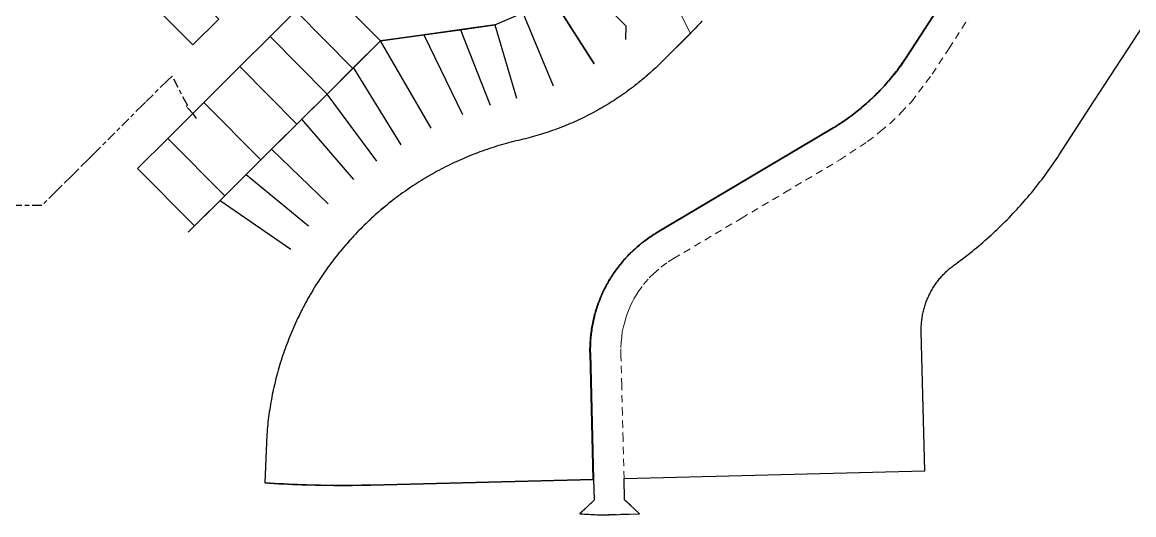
# Model space of a CAD drawing. Header units: metres. Extents: x 293673 to 295365, y 6233764 to 6235163.
# Drawn here: x 294032.5 to 294490.8, y 6233763.8 to 6233966.7 of the extents above; entities that cross this region are included whole.
import ezdxf

# ---------------------------------------------------------------- set-up
doc = ezdxf.new("R2010")
doc.units = ezdxf.units.M
doc.linetypes.add('Cable Exist UG', pattern=[8.2, 4, -1.2, 1.8, -1.2])
doc.linetypes.add('Dash', pattern=[5, 3, -2])
for name, color, linetype in [('_USER new lots', 250, 'Continuous'), ('Mains_HV_EXT', 7, 'Continuous'), ('Notes', 7, 'Continuous')]:
    doc.layers.add(name, color=color, linetype=linetype)
for name, color, linetype, lineweight in [('Cadastre Developer_SP_EXT', 9, 'Continuous', 5), ('Cadastre Land Parcels_SP_EXT', 9, 'Continuous', 5), ('Cadastre Roads_SP_EXT', 9, 'Continuous', 5)]:
    doc.layers.add(name, color=color, linetype=linetype, lineweight=lineweight)

# ---------------------------------------------------------------- blocks, each defined once
blk = doc.blocks.new('A$C12BB781C')
at = {"layer": '_USER new lots'}
for p, q in [((294180.15, 6233959.02), (294156.64, 6233982.66)), ((294263.68, 6233982.95), (294281.31, 6233965.23)), ((294251.54, 6233975.94), (294268.3, 6233949.54)), ((294268.3, 6233949.55), (294251.55, 6233975.95)), ((294227.28, 6233965.65), (294238.87, 6233970.57)), ((294238.87, 6233970.57), (294251.42, 6233940.51)), ((294218.41, 6233964.4), (294197.27, 6233961.43)), ((294198.11, 6233961.55), (294213.21, 6233963.67)), ((294213.21, 6233963.67), (294227.28, 6233965.65)), ((294213.21, 6233963.67), (294225.42, 6233932.63)), ((294227.28, 6233965.65), (294218.41, 6233964.4)), ((294227.28, 6233965.65), (294236.31, 6233935.45)), ((294281.31, 6233965.23), (294281.23, 6233959.63)), ((294169.1, 6233948.04), (294180.15, 6233959.02)), ((294180.15, 6233959.02), (294198.11, 6233961.55)), ((294197.27, 6233961.43), (294180.15, 6233959.02)), ((294201.03, 6233923.07), (294180.15, 6233959.02)), ((294198.11, 6233961.55), (294213.95, 6233928.73)), ((294158.17, 6233937.16), (294169.1, 6233948.04)), ((294188.68, 6233916.23), (294169.1, 6233948.04)), ((294147.75, 6233926.8), (294158.17, 6233937.16)), ((294178.63, 6233909.47), (294158.17, 6233937.16)), ((294135.26, 6233914.37), (294147.75, 6233926.8)), ((294169.14, 6233901.94), (294147.75, 6233926.8)), ((294124.8, 6233903.97), (294135.26, 6233914.37)), ((294135.26, 6233914.37), (294158.6, 6233891.96)), ((294114.1, 6233893.33), (294124.8, 6233903.97)), ((294124.8, 6233903.97), (294150.56, 6233882.9)), ((294100.91, 6233880.21), (294114.1, 6233893.33)), ((294114.1, 6233893.33), (294143.28, 6233873.24))]:
    blk.add_line(p, q, dxfattribs=at)
at = {"layer": '_USER new lots', "linetype": 'Continuous'}
for points in [[(294312.73, 6233967.14), (294312.05, 6233966.39), (294311.37, 6233965.65), (294310.68, 6233964.92), (294309.99, 6233964.19), (294309.29, 6233963.46), (294308.58, 6233962.75), (294307.87, 6233962.03), (294296.21, 6233950.43), (294295.51, 6233949.75), (294294.81, 6233949.07), (294294.11, 6233948.4), (294293.4, 6233947.73), (294292.68, 6233947.06), (294291.96, 6233946.41), (294291.23, 6233945.76), (294290.5, 6233945.11), (294289.77, 6233944.47), (294289.02, 6233943.84), (294288.28, 6233943.21), (294287.52, 6233942.59), (294286.77, 6233941.98), (294286, 6233941.37), (294285.24, 6233940.77), (294284.47, 6233940.17), (294283.69, 6233939.58), (294282.91, 6233939), (294282.12, 6233938.42), (294281.33, 6233937.85), (294280.54, 6233937.28), (294279.74, 6233936.72), (294278.93, 6233936.17), (294278.12, 6233935.63), (294277.31, 6233935.09), (294276.49, 6233934.55), (294275.67, 6233934.03), (294274.85, 6233933.51), (294274.02, 6233933), (294273.18, 6233932.49), (294272.35, 6233931.99), (294271.5, 6233931.5), (294270.66, 6233931.01), (294269.81, 6233930.54), (294268.96, 6233930.06), (294268.1, 6233929.6), (294267.24, 6233929.14), (294266.37, 6233928.69), (294265.5, 6233928.25), (294264.63, 6233927.81), (294263.76, 6233927.38), (294262.88, 6233926.96), (294261.99, 6233926.54), (294261.11, 6233926.13), (294260.22, 6233925.73), (294259.33, 6233925.34), (294258.43, 6233924.95), (294257.54, 6233924.57), (294256.63, 6233924.2), (294255.73, 6233923.83), (294254.82, 6233923.47), (294253.91, 6233923.12), (294253, 6233922.78), (294252.08, 6233922.44), (294251.17, 6233922.11), (294250.24, 6233921.79), (294249.32, 6233921.48), (294248.4, 6233921.17), (294247.47, 6233920.87), (294246.54, 6233920.58), (294245.6, 6233920.3), (294244.67, 6233920.02), (294243.73, 6233919.75), (294242.79, 6233919.49), (294241.85, 6233919.24), (294240.91, 6233918.99), (294239.96, 6233918.75), (294239.01, 6233918.52), (294238.06, 6233918.3), (294237.05, 6233918.07), (294236.05, 6233917.82), (294235.05, 6233917.58), (294234.04, 6233917.32), (294233.04, 6233917.06), (294232.04, 6233916.79), (294231.05, 6233916.51), (294230.06, 6233916.22), (294229.06, 6233915.93), (294228.07, 6233915.63), (294227.09, 6233915.32), (294226.1, 6233915), (294225.12, 6233914.68), (294224.14, 6233914.34), (294223.16, 6233914), (294222.19, 6233913.66), (294221.22, 6233913.3), (294220.25, 6233912.94), (294219.28, 6233912.57), (294218.32, 6233912.2), (294217.36, 6233911.81), (294216.4, 6233911.42), (294215.45, 6233911.02), (294214.5, 6233910.62), (294213.55, 6233910.2), (294212.6, 6233909.78), (294211.66, 6233909.36), (294210.72, 6233908.92), (294209.79, 6233908.48), (294208.86, 6233908.03), (294207.93, 6233907.57), (294207, 6233907.11), (294206.08, 6233906.64), (294205.17, 6233906.16), (294204.25, 6233905.68), (294203.34, 6233905.19), (294202.44, 6233904.69), (294201.53, 6233904.18), (294200.64, 6233903.67), (294199.74, 6233903.15), (294198.85, 6233902.63), (294197.96, 6233902.09), (294197.08, 6233901.55), (294196.2, 6233901.01), (294195.33, 6233900.45), (294194.46, 6233899.9), (294193.59, 6233899.33), (294192.73, 6233898.76), (294191.88, 6233898.18), (294191.02, 6233897.59), (294190.18, 6233897), (294189.33, 6233896.4), (294188.5, 6233895.79), (294187.66, 6233895.18), (294186.83, 6233894.56), (294186.01, 6233893.94), (294185.19, 6233893.31), (294184.37, 6233892.67), (294183.56, 6233892.03), (294182.76, 6233891.38), (294181.96, 6233890.72), (294181.16, 6233890.06), (294180.37, 6233889.39), (294179.59, 6233888.72), (294178.81, 6233888.04), (294178.04, 6233887.36), (294177.27, 6233886.66), (294176.5, 6233885.97), (294175.75, 6233885.26), (294174.99, 6233884.55), (294174.25, 6233883.84), (294173.5, 6233883.12), (294172.77, 6233882.39), (294172.04, 6233881.66), (294171.31, 6233880.92), (294170.59, 6233880.18), (294169.88, 6233879.43), (294169.17, 6233878.68), (294168.47, 6233877.92), (294167.77, 6233877.15), (294167.08, 6233876.38), (294166.4, 6233875.61), (294165.72, 6233874.83), (294165.05, 6233874.04), (294164.38, 6233873.25), (294163.72, 6233872.46), (294163.06, 6233871.66), (294162.42, 6233870.85), (294161.77, 6233870.04), (294161.14, 6233869.22), (294160.51, 6233868.4), (294159.89, 6233867.58), (294159.27, 6233866.75), (294158.66, 6233865.91), (294158.05, 6233865.07), (294157.46, 6233864.23), (294156.87, 6233863.38), (294156.28, 6233862.53), (294155.7, 6233861.67), (294155.13, 6233860.81), (294154.57, 6233859.94), (294154.01, 6233859.07), (294153.46, 6233858.19), (294152.91, 6233857.31), (294152.37, 6233856.43), (294151.84, 6233855.54), (294151.32, 6233854.65), (294150.8, 6233853.76), (294150.29, 6233852.86), (294149.79, 6233851.96), (294149.29, 6233851.05), (294148.8, 6233850.14), (294148.32, 6233849.22), (294147.84, 6233848.3), (294147.37, 6233847.38), (294146.91, 6233846.46), (294146.46, 6233845.53), (294146.01, 6233844.6), (294145.57, 6233843.66), (294145.13, 6233842.72), (294144.71, 6233841.78), (294144.29, 6233840.83), (294143.88, 6233839.89), (294143.47, 6233838.93), (294143.08, 6233837.98), (294142.69, 6233837.02), (294142.3, 6233836.06), (294141.93, 6233835.1), (294141.56, 6233834.13), (294141.2, 6233833.16), (294140.85, 6233832.19), (294140.5, 6233831.21), (294140.17, 6233830.23), (294139.84, 6233829.25), (294139.51, 6233828.27), (294139.2, 6233827.29), (294138.89, 6233826.3), (294138.59, 6233825.31), (294138.3, 6233824.32), (294138.01, 6233823.32), (294137.74, 6233822.33), (294137.47, 6233821.33), (294137.2, 6233820.33), (294136.95, 6233819.33), (294136.7, 6233818.32), (294136.46, 6233817.32), (294136.23, 6233816.31), (294136.01, 6233815.3), (294135.79, 6233814.29), (294135.59, 6233813.27), (294135.39, 6233812.26), (294135.19, 6233811.24), (294135.01, 6233810.22), (294134.83, 6233809.21), (294134.66, 6233808.19), (294134.5, 6233807.16), (294134.35, 6233806.14), (294134.2, 6233805.12), (294134.07, 6233804.09), (294133.94, 6233803.07), (294133.81, 6233802.04), (294133.7, 6233801.01), (294133.59, 6233799.98), (294133.5, 6233798.95), (294133.4, 6233797.92), (294133.32, 6233796.89), (294132.55, 6233776.93), (294134.45, 6233776.81), (294136.34, 6233776.7), (294138.24, 6233776.59), (294140.13, 6233776.49), (294142.03, 6233776.4), (294143.92, 6233776.31), (294145.82, 6233776.23), (294147.72, 6233776.17), (294149.61, 6233776.1), (294151.51, 6233776.05), (294153.41, 6233776), (294155.31, 6233775.96), (294157.2, 6233775.93), (294159.1, 6233775.91), (294161, 6233775.89), (294162.9, 6233775.88), (294164.8, 6233775.88), (294166.69, 6233775.88), (294168.59, 6233775.9), (294170.49, 6233775.92), (294172.39, 6233775.95), (294174.28, 6233775.99), (294176.18, 6233776.03), (294267.91, 6233778.35), (294266.61, 6233830.26), (294266.59, 6233830.93), (294266.59, 6233831.6), (294266.59, 6233832.27), (294266.6, 6233832.94), (294266.62, 6233833.6), (294266.65, 6233834.27), (294266.68, 6233834.94), (294266.73, 6233835.61), (294266.78, 6233836.27), (294266.84, 6233836.94), (294266.9, 6233837.6), (294266.98, 6233838.27), (294267.06, 6233838.93), (294267.15, 6233839.59), (294267.25, 6233840.26), (294267.36, 6233840.92), (294267.47, 6233841.57), (294267.59, 6233842.23), (294267.72, 6233842.89), (294267.86, 6233843.54), (294268, 6233844.19), (294268.16, 6233844.84), (294268.32, 6233845.49), (294268.49, 6233846.14), (294268.66, 6233846.79), (294268.85, 6233847.43), (294269.04, 6233848.07), (294269.24, 6233848.71), (294269.44, 6233849.34), (294269.66, 6233849.98), (294269.88, 6233850.61), (294270.11, 6233851.23), (294270.34, 6233851.86), (294270.59, 6233852.48), (294270.84, 6233853.1), (294271.1, 6233853.72), (294271.37, 6233854.33), (294271.64, 6233854.94), (294271.92, 6233855.55), (294272.21, 6233856.15), (294272.5, 6233856.75), (294272.8, 6233857.35), (294273.11, 6233857.94), (294273.43, 6233858.53), (294273.75, 6233859.11), (294274.08, 6233859.69), (294274.42, 6233860.27), (294274.77, 6233860.84), (294275.12, 6233861.41), (294275.47, 6233861.98), (294275.84, 6233862.54), (294276.21, 6233863.09), (294276.59, 6233863.65), (294276.97, 6233864.19), (294277.36, 6233864.74), (294277.76, 6233865.27), (294278.16, 6233865.81), (294278.57, 6233866.33), (294278.99, 6233866.86), (294279.41, 6233867.38), (294279.84, 6233867.89), (294280.27, 6233868.4), (294280.71, 6233868.9), (294281.16, 6233869.4), (294281.61, 6233869.89), (294282.07, 6233870.38), (294282.53, 6233870.86), (294283, 6233871.33), (294283.48, 6233871.8), (294283.96, 6233872.27), (294284.45, 6233872.73), (294284.94, 6233873.18), (294285.44, 6233873.63), (294285.94, 6233874.07), (294286.44, 6233874.5), (294286.96, 6233874.93), (294287.48, 6233875.35), (294288, 6233875.77), (294288.53, 6233876.18), (294289.06, 6233876.58), (294289.6, 6233876.98), (294290.14, 6233877.37), (294290.69, 6233877.76), (294291.24, 6233878.14), (294291.79, 6233878.51), (294292.35, 6233878.87), (294292.92, 6233879.23), (294293.48, 6233879.58), (294294.06, 6233879.93), (294366.03, 6233922.65), (294366.77, 6233923.09), (294367.5, 6233923.53), (294368.23, 6233923.99), (294368.95, 6233924.45), (294369.67, 6233924.92), (294370.38, 6233925.39), (294371.09, 6233925.87), (294371.8, 6233926.36), (294372.5, 6233926.85), (294373.2, 6233927.35), (294373.89, 6233927.85), (294374.58, 6233928.36), (294375.26, 6233928.88), (294375.94, 6233929.4), (294376.61, 6233929.93), (294377.28, 6233930.47), (294377.95, 6233931.01), (294378.61, 6233931.56), (294379.26, 6233932.11), (294379.91, 6233932.67), (294380.55, 6233933.24), (294381.19, 6233933.81), (294381.83, 6233934.39), (294382.46, 6233934.97), (294383.08, 6233935.56), (294383.7, 6233936.15), (294384.31, 6233936.75), (294384.92, 6233937.36), (294385.52, 6233937.97), (294386.12, 6233938.58), (294386.71, 6233939.2), (294387.29, 6233939.83), (294387.87, 6233940.46), (294388.44, 6233941.1), (294389.01, 6233941.74), (294389.57, 6233942.39), (294390.13, 6233943.04), (294390.68, 6233943.7), (294391.23, 6233944.36), (294391.76, 6233945.02), (294392.3, 6233945.7), (294392.82, 6233946.37), (294393.34, 6233947.05), (294393.86, 6233947.74), (294394.36, 6233948.43), (294394.87, 6233949.13), (294395.36, 6233949.83), (294395.85, 6233950.53), (294396.33, 6233951.24), (294396.81, 6233951.95), (294397.28, 6233952.67), (294440.15, 6234018.74)], [(294440.28, 6234018.85), (294397.41, 6233952.77), (294396.94, 6233952.06), (294396.46, 6233951.34), (294395.98, 6233950.64), (294395.49, 6233949.93), (294395, 6233949.23), (294394.49, 6233948.54), (294393.99, 6233947.85), (294393.47, 6233947.16), (294392.95, 6233946.48), (294392.43, 6233945.8), (294391.89, 6233945.13), (294391.36, 6233944.47), (294390.81, 6233943.8), (294390.26, 6233943.15), (294389.7, 6233942.49), (294389.14, 6233941.85), (294388.57, 6233941.21), (294388, 6233940.57), (294387.42, 6233939.94), (294386.84, 6233939.31), (294386.25, 6233938.69), (294385.65, 6233938.07), (294385.05, 6233937.46), (294384.44, 6233936.86), (294383.83, 6233936.26), (294383.21, 6233935.67), (294382.59, 6233935.08), (294381.96, 6233934.49), (294381.32, 6233933.92), (294380.68, 6233933.35), (294380.04, 6233932.78), (294379.39, 6233932.22), (294378.74, 6233931.67), (294378.08, 6233931.12), (294377.41, 6233930.58), (294376.74, 6233930.04), (294376.07, 6233929.51), (294375.39, 6233928.99), (294374.71, 6233928.47), (294374.02, 6233927.96), (294373.33, 6233927.46), (294372.63, 6233926.96), (294371.93, 6233926.46), (294371.22, 6233925.98), (294370.51, 6233925.5), (294369.8, 6233925.02), (294369.08, 6233924.56), (294368.36, 6233924.1), (294367.63, 6233923.64), (294366.9, 6233923.2), (294366.16, 6233922.75), (294294.19, 6233880.03), (294293.62, 6233879.69), (294293.05, 6233879.34), (294292.48, 6233878.98), (294291.92, 6233878.62), (294291.37, 6233878.24), (294290.82, 6233877.87), (294290.27, 6233877.48), (294289.73, 6233877.09), (294289.19, 6233876.69), (294288.66, 6233876.29), (294288.13, 6233875.88), (294287.61, 6233875.46), (294287.09, 6233875.04), (294286.58, 6233874.61), (294286.07, 6233874.18), (294285.57, 6233873.73), (294285.07, 6233873.29), (294284.58, 6233872.83), (294284.09, 6233872.38), (294283.61, 6233871.91), (294283.13, 6233871.44), (294282.66, 6233870.97), (294282.2, 6233870.48), (294281.74, 6233870), (294281.29, 6233869.51), (294280.84, 6233869.01), (294280.4, 6233868.5), (294279.97, 6233868), (294279.54, 6233867.48), (294279.12, 6233866.97), (294278.7, 6233866.44), (294278.29, 6233865.91), (294277.89, 6233865.38), (294277.49, 6233864.84), (294277.1, 6233864.3), (294276.72, 6233863.75), (294276.34, 6233863.2), (294275.97, 6233862.65), (294275.6, 6233862.09), (294275.25, 6233861.52), (294274.9, 6233860.95), (294274.55, 6233860.38), (294274.21, 6233859.8), (294273.88, 6233859.22), (294273.56, 6233858.63), (294273.24, 6233858.05), (294272.94, 6233857.45), (294272.63, 6233856.86), (294272.34, 6233856.26), (294272.05, 6233855.65), (294271.77, 6233855.05), (294271.5, 6233854.44), (294271.23, 6233853.82), (294270.97, 6233853.21), (294270.72, 6233852.59), (294270.47, 6233851.97), (294270.24, 6233851.34), (294270.01, 6233850.71), (294269.79, 6233850.08), (294269.57, 6233849.45), (294269.37, 6233848.81), (294269.17, 6233848.18), (294268.98, 6233847.54), (294268.79, 6233846.89), (294268.62, 6233846.25), (294268.45, 6233845.6), (294268.29, 6233844.95), (294268.13, 6233844.3), (294267.99, 6233843.65), (294267.85, 6233842.99), (294267.72, 6233842.34), (294267.6, 6233841.68), (294267.49, 6233841.02), (294267.38, 6233840.36), (294267.28, 6233839.7), (294267.19, 6233839.04), (294267.11, 6233838.38), (294267.03, 6233837.71), (294266.97, 6233837.05), (294266.91, 6233836.38), (294266.86, 6233835.71), (294266.81, 6233835.05), (294266.78, 6233834.38), (294266.75, 6233833.71), (294266.73, 6233833.04), (294266.72, 6233832.38), (294266.72, 6233831.71), (294266.72, 6233831.04), (294266.74, 6233830.37), (294268.04, 6233778.46), (294268.26, 6233769.76), (294262.4, 6233764.23), (294263.54, 6233764.14), (294264.38, 6233764.07), (294265.22, 6233764.01), (294266.05, 6233763.96), (294266.89, 6233763.91), (294267.73, 6233763.87), (294268.57, 6233763.84), (294269.41, 6233763.82), (294270.25, 6233763.8), (294271.08, 6233763.79), (294271.92, 6233763.79), (294272.76, 6233763.79), (294273.6, 6233763.8), (294274.44, 6233763.82), (294287, 6233764.14), (294280.85, 6233769.98), (294280.63, 6233778.78), (294404.62, 6233781.91), (294403.17, 6233839.14), (294403.16, 6233839.65), (294403.16, 6233840.16), (294403.17, 6233840.67), (294403.18, 6233841.18), (294403.2, 6233841.68), (294403.23, 6233842.19), (294403.27, 6233842.7), (294403.32, 6233843.21), (294403.37, 6233843.71), (294403.43, 6233844.22), (294403.5, 6233844.72), (294403.58, 6233845.23), (294403.66, 6233845.73), (294403.76, 6233846.23), (294403.86, 6233846.73), (294403.96, 6233847.23), (294404.08, 6233847.72), (294404.2, 6233848.21), (294404.33, 6233848.71), (294404.47, 6233849.2), (294404.62, 6233849.68), (294404.77, 6233850.17), (294404.93, 6233850.65), (294405.1, 6233851.13), (294405.28, 6233851.61), (294405.46, 6233852.09), (294405.65, 6233852.56), (294405.85, 6233853.03), (294406.05, 6233853.49), (294406.27, 6233853.96), (294406.49, 6233854.42), (294406.71, 6233854.87), (294406.94, 6233855.32), (294407.19, 6233855.77), (294407.43, 6233856.22), (294407.69, 6233856.66), (294407.95, 6233857.1), (294408.21, 6233857.53), (294408.49, 6233857.96), (294408.77, 6233858.38), (294409.06, 6233858.8), (294409.35, 6233859.22), (294409.65, 6233859.63), (294409.96, 6233860.04), (294410.27, 6233860.44), (294410.59, 6233860.84), (294410.91, 6233861.23), (294411.24, 6233861.61), (294411.58, 6233862), (294411.92, 6233862.37), (294412.27, 6233862.74), (294412.62, 6233863.11), (294412.98, 6233863.47), (294413.35, 6233863.82), (294413.72, 6233864.17), (294414.1, 6233864.52), (294414.48, 6233864.85), (294414.86, 6233865.19), (294415.25, 6233865.51), (294415.65, 6233865.83), (294416.05, 6233866.14), (294416.46, 6233866.45), (294416.87, 6233866.75), (294417.8, 6233867.42), (294418.72, 6233868.1), (294419.64, 6233868.79), (294420.55, 6233869.48), (294421.46, 6233870.18), (294422.37, 6233870.88), (294423.27, 6233871.59), (294424.16, 6233872.31), (294425.05, 6233873.03), (294425.94, 6233873.76), (294426.82, 6233874.5), (294427.69, 6233875.24), (294428.56, 6233875.98), (294429.43, 6233876.73), (294430.29, 6233877.49), (294431.14, 6233878.26), (294431.99, 6233879.02), (294432.84, 6233879.8), (294433.68, 6233880.58), (294434.51, 6233881.37), (294435.34, 6233882.16), (294436.16, 6233882.96), (294436.98, 6233883.76), (294437.79, 6233884.57), (294438.6, 6233885.38), (294439.4, 6233886.2), (294440.2, 6233887.03), (294440.99, 6233887.86), (294441.77, 6233888.69), (294442.55, 6233889.53), (294443.33, 6233890.38), (294444.09, 6233891.23), (294444.86, 6233892.08), (294445.61, 6233892.95), (294446.36, 6233893.81), (294447.11, 6233894.68), (294447.85, 6233895.56), (294448.58, 6233896.44), (294449.31, 6233897.33), (294450.03, 6233898.22), (294450.74, 6233899.12), (294451.45, 6233900.02), (294452.15, 6233900.92), (294452.85, 6233901.83), (294453.54, 6233902.75), (294454.22, 6233903.67), (294454.9, 6233904.59), (294455.57, 6233905.52), (294456.24, 6233906.45), (294456.9, 6233907.39), (294457.55, 6233908.34), (294458.2, 6233909.28), (294458.84, 6233910.23), (294459.47, 6233911.19), (294460.1, 6233912.15), (294474.21, 6233933.89), (294488.18, 6233955.43), (294502.34, 6233977.24)]]:
    blk.add_lwpolyline(points, dxfattribs=at)
for points in [[(294113.49, 6233967.94), (294089.98, 6233991.59), (294088.2, 6233989.82), (294079.34, 6233981.01), (294102.85, 6233957.37), (294113.49, 6233967.94)], [(294180.15, 6233959.01), (294156.64, 6233982.65), (294145.3, 6233971.37), (294168.81, 6233947.73), (294180.15, 6233959.01)], [(294168.81, 6233947.73), (294145.3, 6233971.37), (294134.66, 6233960.79), (294158.17, 6233937.15), (294168.81, 6233947.73)], [(294158.17, 6233937.15), (294134.66, 6233960.79), (294122.25, 6233948.45), (294145.76, 6233924.8), (294158.17, 6233937.15)], [(294145.76, 6233924.8), (294122.25, 6233948.45), (294107.36, 6233933.63), (294130.87, 6233909.99), (294145.76, 6233924.8)], [(294130.87, 6233909.99), (294107.36, 6233933.63), (294092.47, 6233918.82), (294115.98, 6233895.18), (294130.87, 6233909.99)], [(294115.98, 6233895.18), (294092.47, 6233918.82), (294080.06, 6233906.48), (294103.57, 6233882.84), (294115.98, 6233895.18)]]:
    blk.add_lwpolyline(points, close=True, dxfattribs=at)

msp = doc.modelspace()

# ---------------------------------------------------------------- linework, layer by layer
at = {"layer": 'Cadastre Developer_SP_EXT', "linetype": 'Dash'}
msp.add_lwpolyline([(294440.7, 6234019.47), (294395.98, 6233950.64), (294392.43, 6233945.8), (294389.7, 6233942.5), (294387.42, 6233939.94), (294383.83, 6233936.26), (294380.04, 6233932.78), (294375.39, 6233928.99), (294371.22, 6233925.98), (294368.36, 6233924.1), (294292.48, 6233878.98), (294289.73, 6233877.09), (294287.09, 6233875.04), (294285.07, 6233873.29), (294282.67, 6233870.97), (294280.4, 6233868.5), (294277.89, 6233865.38), (294276.34, 6233863.2), (294274.55, 6233860.38), (294273.56, 6233858.63), (294271.5, 6233854.44), (294270.24, 6233851.34), (294268.98, 6233847.54), (294267.85, 6233843), (294267.19, 6233839.04), (294266.81, 6233835.05), (294266.74, 6233830.37), (294266.92, 6233823.04), (294268.04, 6233778.46), (294268.26, 6233769.76), (294262.4, 6233764.23), (294262.4, 6233764.23), (294269.41, 6233763.82), (294287, 6233764.14), (294280.85, 6233769.98), (294280.63, 6233778.78), (294280.23, 6233794.63), (294279.96, 6233805.12), (294279.66, 6233817.12), (294279.35, 6233829.12), (294279.3, 6233832.75), (294279.42, 6233834.77), (294279.67, 6233837.11), (294279.92, 6233839.13), (294280.37, 6233841.31), (294280.91, 6233843.21), (294281.32, 6233844.98), (294281.98, 6233846.62), (294283, 6233849.3), (294284.01, 6233851.4), (294284.73, 6233852.79), (294286.34, 6233855.47), (294288.64, 6233858.64), (294291.03, 6233861.4), (294292.72, 6233863.08), (294295.85, 6233865.8), (294298.85, 6233868.02), (294301.03, 6233869.34), (294309.63, 6233874.44), (294318.23, 6233879.55), (294328.98, 6233885.93), (294346.92, 6233896.58), (294369.59, 6233910.02), (294381.07, 6233917.58), (294386.3, 6233921.68), (294390.3, 6233925.03), (294394.83, 6233929.36), (294399.1, 6233933.95), (294407.73, 6233945.35), (294414.52, 6233955.82), (294422.69, 6233968.4)], dxfattribs=at)
at = {"layer": 'Cadastre Land Parcels_SP_EXT', "linetype": 'Continuous'}
msp.add_lwpolyline([(294312.86, 6233967.24), (294312.18, 6233966.5), (294311.5, 6233965.76), (294310.81, 6233965.02), (294310.12, 6233964.29), (294309.42, 6233963.57), (294308.71, 6233962.85), (294308, 6233962.14), (294296.34, 6233950.54), (294295.64, 6233949.86), (294294.94, 6233949.18), (294294.24, 6233948.5), (294293.53, 6233947.83), (294292.81, 6233947.17), (294292.09, 6233946.52), (294291.36, 6233945.86), (294290.63, 6233945.22), (294289.9, 6233944.58), (294289.15, 6233943.95), (294288.41, 6233943.32), (294287.65, 6233942.7), (294286.9, 6233942.09), (294286.13, 6233941.48), (294285.37, 6233940.87), (294284.6, 6233940.28), (294283.82, 6233939.69), (294283.04, 6233939.1), (294282.25, 6233938.53), (294281.46, 6233937.95), (294280.67, 6233937.39), (294279.87, 6233936.83), (294279.06, 6233936.28), (294278.26, 6233935.73), (294277.44, 6233935.2), (294276.63, 6233934.66), (294275.8, 6233934.14), (294274.98, 6233933.62), (294274.15, 6233933.11), (294273.31, 6233932.6), (294272.48, 6233932.1), (294271.63, 6233931.61), (294270.79, 6233931.12), (294269.94, 6233930.64), (294269.09, 6233930.17), (294268.23, 6233929.71), (294267.37, 6233929.25), (294266.5, 6233928.8), (294265.63, 6233928.35), (294264.76, 6233927.92), (294263.89, 6233927.49), (294263.01, 6233927.06), (294262.13, 6233926.65), (294261.24, 6233926.24), (294260.35, 6233925.84), (294259.46, 6233925.44), (294258.56, 6233925.06), (294257.67, 6233924.68), (294256.76, 6233924.3), (294255.86, 6233923.94), (294254.95, 6233923.58), (294254.04, 6233923.23), (294253.13, 6233922.89), (294252.21, 6233922.55), (294251.3, 6233922.22), (294250.37, 6233921.9), (294249.45, 6233921.59), (294248.53, 6233921.28), (294247.6, 6233920.98), (294246.67, 6233920.69), (294245.73, 6233920.41), (294244.8, 6233920.13), (294243.86, 6233919.86), (294242.92, 6233919.6), (294241.98, 6233919.35), (294241.04, 6233919.1), (294240.09, 6233918.86), (294239.14, 6233918.63), (294238.19, 6233918.41), (294237.19, 6233918.17), (294236.18, 6233917.93), (294235.18, 6233917.69), (294234.17, 6233917.43), (294233.17, 6233917.17), (294232.18, 6233916.89), (294231.18, 6233916.62), (294230.19, 6233916.33), (294229.19, 6233916.04), (294228.21, 6233915.73), (294227.22, 6233915.42), (294226.23, 6233915.11), (294225.25, 6233914.78), (294224.27, 6233914.45), (294223.3, 6233914.11), (294222.32, 6233913.77), (294221.35, 6233913.41), (294220.38, 6233913.05), (294219.41, 6233912.68), (294218.45, 6233912.3), (294217.49, 6233911.92), (294216.53, 6233911.53), (294215.58, 6233911.13), (294214.63, 6233910.72), (294213.68, 6233910.31), (294212.73, 6233909.89), (294211.79, 6233909.46), (294210.85, 6233909.03), (294209.92, 6233908.59), (294208.99, 6233908.14), (294208.06, 6233907.68), (294207.13, 6233907.22), (294206.21, 6233906.75), (294205.3, 6233906.27), (294204.38, 6233905.79), (294203.47, 6233905.29), (294202.57, 6233904.8), (294201.66, 6233904.29), (294200.77, 6233903.78), (294199.87, 6233903.26), (294198.98, 6233902.73), (294198.09, 6233902.2), (294197.21, 6233901.66), (294196.33, 6233901.12), (294195.46, 6233900.56), (294194.59, 6233900), (294193.72, 6233899.44), (294192.86, 6233898.86), (294192.01, 6233898.29), (294191.16, 6233897.7), (294190.31, 6233897.11), (294189.46, 6233896.51), (294188.63, 6233895.9), (294187.79, 6233895.29), (294186.96, 6233894.67), (294186.14, 6233894.05), (294185.32, 6233893.42), (294184.5, 6233892.78), (294183.69, 6233892.14), (294182.89, 6233891.49), (294182.09, 6233890.83), (294181.29, 6233890.17), (294180.5, 6233889.5), (294179.72, 6233888.83), (294178.94, 6233888.15), (294178.17, 6233887.46), (294177.4, 6233886.77), (294176.63, 6233886.07), (294175.88, 6233885.37), (294175.12, 6233884.66), (294174.38, 6233883.95), (294173.63, 6233883.23), (294172.9, 6233882.5), (294172.17, 6233881.77), (294171.44, 6233881.03), (294170.72, 6233880.29), (294170.01, 6233879.54), (294169.3, 6233878.79), (294168.6, 6233878.03), (294167.9, 6233877.26), (294167.21, 6233876.49), (294166.53, 6233875.72), (294165.85, 6233874.94), (294165.18, 6233874.15), (294164.51, 6233873.36), (294163.85, 6233872.56), (294163.2, 6233871.76), (294162.55, 6233870.96), (294161.9, 6233870.15), (294161.27, 6233869.33), (294160.64, 6233868.51), (294160.02, 6233867.68), (294159.4, 6233866.85), (294158.79, 6233866.02), (294158.19, 6233865.18), (294157.59, 6233864.34), (294157, 6233863.49), (294156.41, 6233862.63), (294155.83, 6233861.78), (294155.26, 6233860.91), (294154.7, 6233860.05), (294154.14, 6233859.18), (294153.59, 6233858.3), (294153.04, 6233857.42), (294152.5, 6233856.54), (294151.97, 6233855.65), (294151.45, 6233854.76), (294150.93, 6233853.87), (294150.42, 6233852.97), (294149.92, 6233852.06), (294149.42, 6233851.16), (294148.93, 6233850.25), (294148.45, 6233849.33), (294147.97, 6233848.41), (294147.5, 6233847.49), (294147.04, 6233846.57), (294146.59, 6233845.64), (294146.14, 6233844.7), (294145.7, 6233843.77), (294145.26, 6233842.83), (294144.84, 6233841.89), (294144.42, 6233840.94), (294144.01, 6233839.99), (294143.6, 6233839.04), (294143.21, 6233838.09), (294142.82, 6233837.13), (294142.44, 6233836.17), (294142.06, 6233835.2), (294141.69, 6233834.24), (294141.33, 6233833.27), (294140.98, 6233832.3), (294140.63, 6233831.32), (294140.3, 6233830.34), (294139.97, 6233829.36), (294139.64, 6233828.38), (294139.33, 6233827.4), (294139.02, 6233826.41), (294138.72, 6233825.42), (294138.43, 6233824.43), (294138.14, 6233823.43), (294137.87, 6233822.44), (294137.6, 6233821.44), (294137.34, 6233820.44), (294137.08, 6233819.43), (294136.83, 6233818.43), (294136.59, 6233817.42), (294136.36, 6233816.42), (294136.14, 6233815.41), (294135.92, 6233814.39), (294135.72, 6233813.38), (294135.52, 6233812.37), (294135.32, 6233811.35), (294135.14, 6233810.33), (294134.96, 6233809.31), (294134.79, 6233808.29), (294134.63, 6233807.27), (294134.48, 6233806.25), (294134.33, 6233805.22), (294134.2, 6233804.2), (294134.07, 6233803.17), (294133.94, 6233802.15), (294133.83, 6233801.12), (294133.72, 6233800.09), (294133.63, 6233799.06), (294133.54, 6233798.03), (294133.45, 6233797), (294132.68, 6233777.04), (294134.58, 6233776.92), (294136.47, 6233776.8), (294138.37, 6233776.7), (294140.26, 6233776.6), (294142.16, 6233776.51), (294144.05, 6233776.42), (294145.95, 6233776.34), (294147.85, 6233776.27), (294149.74, 6233776.21), (294151.64, 6233776.16), (294153.54, 6233776.11), (294155.44, 6233776.07), (294157.33, 6233776.04), (294159.23, 6233776.01), (294161.13, 6233776), (294163.03, 6233775.99), (294164.93, 6233775.99), (294166.82, 6233775.99), (294168.72, 6233776.01), (294170.62, 6233776.03), (294172.52, 6233776.06), (294174.42, 6233776.09), (294176.31, 6233776.14), (294268.04, 6233778.46), (294266.74, 6233830.37), (294266.72, 6233831.04), (294266.72, 6233831.71), (294266.72, 6233832.38), (294266.73, 6233833.04), (294266.75, 6233833.71), (294266.78, 6233834.38), (294266.81, 6233835.05), (294266.86, 6233835.71), (294266.91, 6233836.38), (294266.97, 6233837.05), (294267.03, 6233837.71), (294267.11, 6233838.38), (294267.19, 6233839.04), (294267.28, 6233839.7), (294267.38, 6233840.36), (294267.49, 6233841.02), (294267.6, 6233841.68), (294267.72, 6233842.34), (294267.85, 6233842.99), (294267.99, 6233843.65), (294268.13, 6233844.3), (294268.29, 6233844.95), (294268.45, 6233845.6), (294268.62, 6233846.25), (294268.79, 6233846.89), (294268.98, 6233847.54), (294269.17, 6233848.18), (294269.37, 6233848.81), (294269.57, 6233849.45), (294269.79, 6233850.08), (294270.01, 6233850.71), (294270.24, 6233851.34), (294270.47, 6233851.97), (294270.72, 6233852.59), (294270.97, 6233853.21), (294271.23, 6233853.82), (294271.5, 6233854.44), (294271.77, 6233855.05), (294272.05, 6233855.65), (294272.34, 6233856.26), (294272.63, 6233856.86), (294272.94, 6233857.45), (294273.24, 6233858.05), (294273.56, 6233858.63), (294273.88, 6233859.22), (294274.21, 6233859.8), (294274.55, 6233860.38), (294274.9, 6233860.95), (294275.25, 6233861.52), (294275.6, 6233862.09), (294275.97, 6233862.65), (294276.34, 6233863.2), (294276.72, 6233863.75), (294277.1, 6233864.3), (294277.49, 6233864.84), (294277.89, 6233865.38), (294278.29, 6233865.91), (294278.7, 6233866.44), (294279.12, 6233866.97), (294279.54, 6233867.48), (294279.97, 6233868), (294280.4, 6233868.5), (294280.84, 6233869.01), (294281.29, 6233869.51), (294281.74, 6233870), (294282.2, 6233870.48), (294282.66, 6233870.97), (294283.13, 6233871.44), (294283.61, 6233871.91), (294284.09, 6233872.38), (294284.58, 6233872.83), (294285.07, 6233873.29), (294285.57, 6233873.73), (294286.07, 6233874.18), (294286.58, 6233874.61), (294287.09, 6233875.04), (294287.61, 6233875.46), (294288.13, 6233875.88), (294288.66, 6233876.29), (294289.19, 6233876.69), (294289.73, 6233877.09), (294290.27, 6233877.48), (294290.82, 6233877.87), (294291.37, 6233878.24), (294291.92, 6233878.62), (294292.48, 6233878.98), (294293.05, 6233879.34), (294293.62, 6233879.69), (294294.19, 6233880.03), (294366.16, 6233922.75), (294366.9, 6233923.2), (294367.63, 6233923.64), (294368.36, 6233924.1), (294369.08, 6233924.56), (294369.8, 6233925.02), (294370.51, 6233925.5), (294371.22, 6233925.98), (294371.93, 6233926.46), (294372.63, 6233926.96), (294373.33, 6233927.46), (294374.02, 6233927.96), (294374.71, 6233928.47), (294375.39, 6233928.99), (294376.07, 6233929.51), (294376.74, 6233930.04), (294377.41, 6233930.58), (294378.08, 6233931.12), (294378.74, 6233931.67), (294379.39, 6233932.22), (294380.04, 6233932.78), (294380.68, 6233933.35), (294381.32, 6233933.92), (294381.96, 6233934.49), (294382.59, 6233935.08), (294383.21, 6233935.67), (294383.83, 6233936.26), (294384.44, 6233936.86), (294385.05, 6233937.46), (294385.65, 6233938.07), (294386.25, 6233938.69), (294386.84, 6233939.31), (294387.42, 6233939.94), (294388, 6233940.57), (294388.57, 6233941.21), (294389.14, 6233941.85), (294389.7, 6233942.49), (294390.26, 6233943.15), (294390.81, 6233943.8), (294391.36, 6233944.47), (294391.89, 6233945.13), (294392.43, 6233945.8), (294392.95, 6233946.48), (294393.47, 6233947.16), (294393.99, 6233947.85), (294394.49, 6233948.54), (294395, 6233949.23), (294395.49, 6233949.93), (294395.98, 6233950.64), (294396.46, 6233951.34), (294396.94, 6233952.06), (294397.41, 6233952.77), (294440.28, 6234018.85)], dxfattribs=at)
at = {"layer": 'Cadastre Roads_SP_EXT', "linetype": 'Continuous'}
msp.add_lwpolyline([(294299.87, 6233978.22), (294308, 6233962.14), (294308.71, 6233962.85), (294308.71, 6233962.85), (294309.42, 6233963.57), (294310.12, 6233964.29), (294310.81, 6233965.02), (294311.5, 6233965.76), (294312.18, 6233966.5), (294312.86, 6233967.24)], dxfattribs=at)
at = {"layer": 'Mains_HV_EXT', "linetype": 'Cable Exist UG'}
msp.add_lwpolyline([(294104.35, 6233927.12), (294103.22, 6233928.71), (294100.1, 6233932.06), (294100.1, 6233932.06), (294100.55, 6233932.51), (294094.3, 6233944.58), (294092.25, 6233942.64), (294083.27, 6233933.77), (294082.18, 6233932.73), (294062, 6233912.51), (294059.47, 6233910.08), (294054.53, 6233905.03), (294052.6, 6233903.2), (294048.85, 6233899.52), (294046.27, 6233896.98), (294040.57, 6233891.22), (294029.6, 6233891.24)], dxfattribs=at)

# ---------------------------------------------------------------- block references
at = {"layer": 'Notes'}
msp.add_blockref('A$C12BB781C', (0, 0), dxfattribs=at)

doc.saveas('drawing.dxf')
